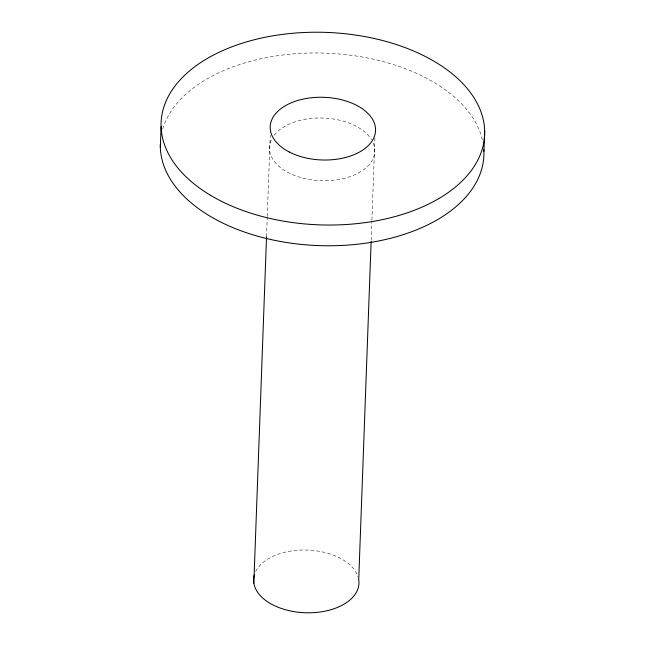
<?xml version="1.0" encoding="UTF-8"?>
<svg xmlns="http://www.w3.org/2000/svg" width="645" height="645" viewBox="0 0 645 645"><rect width="100%" height="100%" fill="white"/><g stroke="black" fill="none" stroke-linecap="round" stroke-linejoin="round"><path stroke-width="0.48" stroke-dasharray="3.23 2.42" d="M266.538 236.715L267.24 217.575M267.272 216.567L270.255 135.313M371.165 240.287L371.867 221.154M371.907 220.147L374.93 137.764M162.742 128.944A161.879 96.29 2.1 0 1 326.604 53.18A161.879 96.29 2.1 0 1 482.799 141.803M373.286 143.109A52.705 31.347 2.1 0 1 321.008 180.705A52.705 31.347 2.1 0 1 271.529 139.417M274.198 135.208A52.705 31.347 2.1 0 1 324.008 118.075A52.705 31.347 2.1 0 1 371.48 139.586M255.686 571.454A52.705 31.347 2.1 0 1 308.931 550.145A52.705 31.347 2.1 0 1 358.088 576.952"/><path stroke-width="0.97" d="M160.331 147.262L161.097 126.525M253.832 583.144L266.538 236.715M371.133 241.294L358.725 579.67A52.705 31.347 2.1 0 1 304.392 612.71A52.705 31.347 2.1 0 1 254.323 574.977M483.903 151.486L484.669 130.75M483.815 149.567A161.879 96.29 2.1 0 1 324.193 245.745A161.879 96.29 2.1 0 1 160.323 144.375M210.52 195.298A161.879 96.29 2.1 0 0 479.896 155.622A161.879 96.29 2.1 0 0 278.221 34.983A161.879 96.29 2.1 0 0 210.52 195.298M289.331 152.026A52.705 31.347 2.1 0 0 374.834 135.071A52.705 31.347 2.1 0 0 304.472 98.814A52.705 31.347 2.1 0 0 289.331 152.026"/></g></svg>
